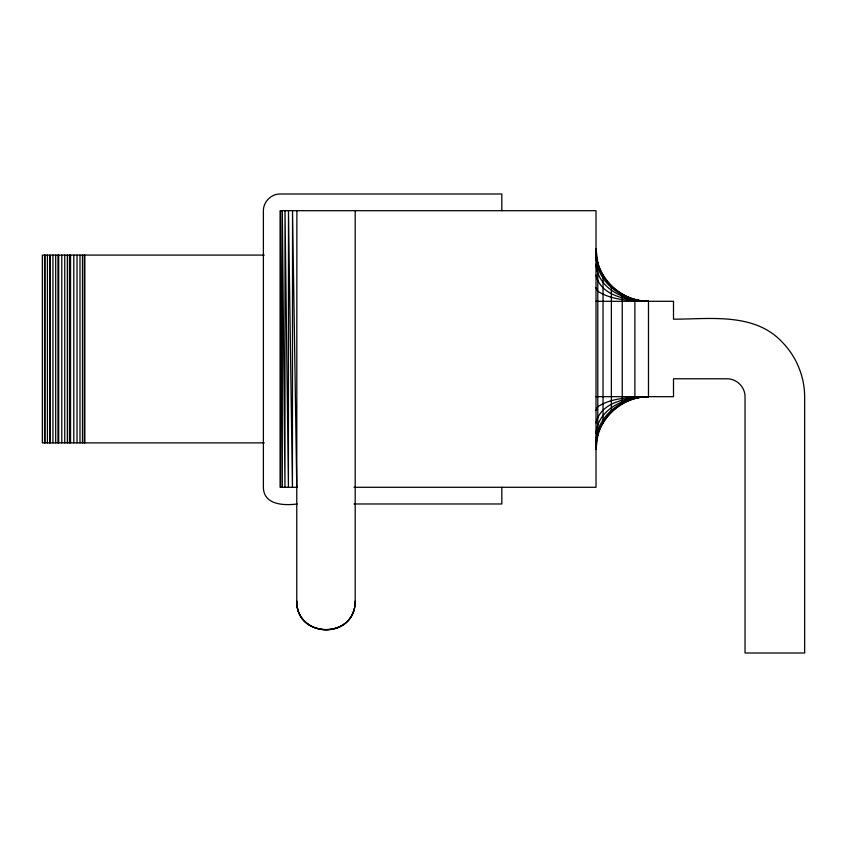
<?xml version="1.0" encoding="UTF-8"?>
<svg xmlns="http://www.w3.org/2000/svg" width="847" height="847" viewBox="0 0 847 847"><rect width="100%" height="100%" fill="white"/><g stroke="black" fill="none" stroke-linecap="round" stroke-linejoin="round"><path stroke-width="1.27" d="M280.643 487.279L280.653 210.691L282.305 487.279L282.326 210.691L284.963 487.279L285.005 210.691L288.414 487.279L288.478 210.691L292.437 487.279L292.533 210.691L296.768 487.279L296.768 601.137C296.079 639.125 355.804 639.199 355.189 601.137L355.189 210.691M296.768 487.279L296.884 210.691M355.189 601.137C355.571 639.062 296.376 639.062 296.768 601.137L296.821 602.895M596.013 449.132L597.802 435.559L597.802 262.422L596.013 248.838M596.013 447.343C595.949 419.551 621.073 396.417 648.474 396.671L648.474 301.299C625.277 301.172 603.932 284.783 597.802 262.422M596.013 442.102C596.426 415.178 623.064 396.332 648.474 396.671C631.438 397.561 612.635 397.127 597.802 406.74L596.013 410.255M596.013 433.77C597.802 408.455 626.134 396.618 648.474 396.671C625.277 396.809 603.932 413.188 597.802 435.559M596.013 422.907C601.074 400.737 629.533 397.645 648.474 396.671M354.247 608.485C346.539 640.978 296.048 634.498 296.768 601.137M264.243 255.095L42.35 255.095L42.35 442.875L264.243 442.875M596.013 301.299L673.503 301.299L673.503 319.181C709.722 319.192 754.116 312.215 781.95 341.881C796.275 356.312 804.576 376.333 804.65 396.671L804.65 653.005L745.042 653.005L745.042 396.671C745.095 387.1 736.731 378.736 727.16 378.789L673.503 378.789L673.503 396.671L596.013 396.671M297.233 487.279L280.082 487.279L280.082 210.691L596.013 210.691L596.013 487.279L353.993 487.279M297.233 503.976C284.243 505.68 263.565 505.108 263.385 487.279L263.385 210.691C263.332 201.755 271.146 193.942 280.082 193.995L501.826 193.995L501.826 210.691M353.993 503.976L501.826 503.976L501.826 487.279M596.013 250.627C595.949 278.419 621.073 301.553 648.474 301.299C631.438 300.42 612.635 300.844 597.802 291.23L596.013 287.726M596.013 255.868C596.426 282.803 623.064 301.648 648.474 301.299C629.533 300.325 601.074 297.233 596.013 275.074M648.474 301.299C626.134 301.352 597.802 289.515 596.013 264.2M634.89 299.51L634.89 398.461M622.238 294.269L622.238 403.701M611.375 285.937L611.375 412.044M603.043 275.074L603.043 422.907M84.859 255.095L84.859 442.875M84.287 255.095L84.287 442.875M82.466 255.095L82.466 442.875M79.989 255.095L79.989 442.875M77.035 255.095L77.035 442.875M73.805 255.095L73.805 442.875M70.545 255.095L70.545 442.875M69.433 255.095L69.433 442.875M67.347 255.095L67.347 442.875M64.743 255.095L64.743 442.875M61.789 255.095L61.789 442.875M58.676 255.095L58.676 442.875M57.956 255.095L57.956 442.875M55.69 255.095L55.69 442.875M52.948 255.095L52.948 442.875M47.411 255.095L47.411 442.875M45.039 255.095L45.039 442.875M44.552 255.095L44.552 442.875M49.92 442.875L49.92 255.095L49.846 442.875"/></g></svg>
